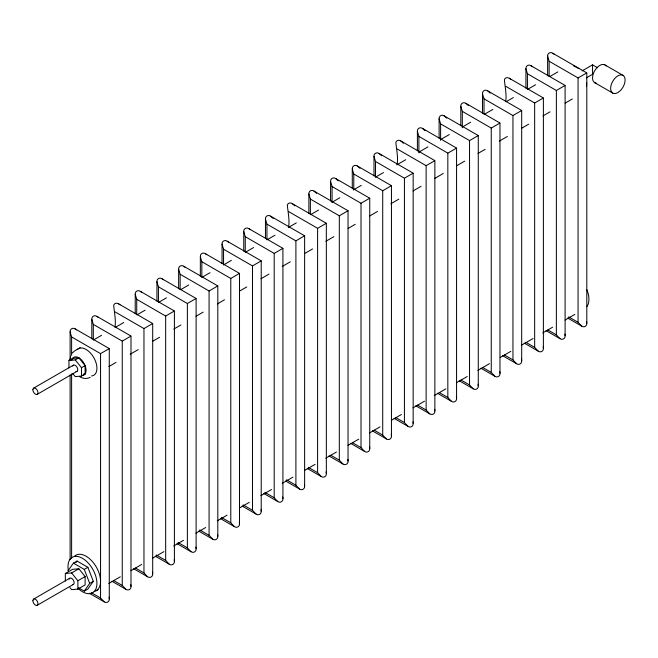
<?xml version="1.0" encoding="UTF-8"?>
<svg xmlns="http://www.w3.org/2000/svg" width="658" height="658" viewBox="0 0 658 658"><rect width="100%" height="100%" fill="white"/><g stroke="black" fill="none" stroke-linecap="round" stroke-linejoin="round"><path stroke-width="0.99" d="M70.11 360.609L70.11 331.887C69.723 329.033 72.948 327.174 75.226 328.934L109.286 348.592L109.286 598.87C109.664 601.725 106.448 603.583 104.17 601.823L89.323 593.253M70.11 359.901L70.636 356.241M91.816 338.845L91.816 319.352C91.429 316.498 94.653 314.639 96.932 316.399L130.991 336.065L130.991 586.344C131.37 589.198 128.154 591.057 125.875 589.297L111.901 581.228M135.227 313.784L135.227 294.291C134.841 291.436 138.065 289.578 140.343 291.338L174.403 311.004L174.403 561.274C174.781 564.128 171.565 565.995 169.287 564.235L155.313 556.166M156.933 301.249L156.933 281.764C156.546 278.91 159.771 277.043 162.049 278.803L196.109 298.469L196.109 548.747C196.487 551.601 193.271 553.46 190.993 551.7L177.018 543.631M178.639 288.714L178.639 269.229C178.252 266.375 181.476 264.516 183.755 266.276L217.814 285.934L217.814 536.212C218.193 539.067 214.977 540.925 212.69 539.165L198.724 531.105M115.018 327.248C116.055 319.698 114.311 312.608 113.694 305.394C114.155 303.116 116.927 302.655 118.637 303.873L152.697 323.53L152.697 573.809C153.075 576.663 149.859 578.522 147.581 576.762L133.607 568.693M200.345 276.187L200.345 256.694C199.958 253.84 203.182 251.981 205.461 253.741L239.512 273.407L239.512 523.686C239.899 526.54 236.683 528.399 234.396 526.639L220.43 518.57M222.05 263.652L222.05 244.167C221.664 241.313 224.888 239.454 227.166 241.215L261.218 260.872L261.218 511.151C261.604 514.005 258.388 515.864 256.102 514.104L242.136 506.035M243.756 251.126L243.756 231.632C243.37 228.778 246.594 226.92 248.872 228.68L282.924 248.346L282.924 498.616C283.31 501.47 280.086 503.337 277.808 501.577L263.842 493.508M265.462 238.591L265.462 219.106C265.075 216.252 268.299 214.393 270.578 216.145L304.629 235.811L304.629 486.089C305.016 488.943 301.792 490.802 299.513 489.042L285.547 480.973M308.873 213.529L308.873 194.036C308.487 191.182 311.711 189.323 313.989 191.083L348.041 210.749L348.041 461.028C348.427 463.882 345.203 465.741 342.925 463.98L328.959 455.912M330.579 200.994L330.579 181.509C330.193 178.655 333.417 176.796 335.695 178.557L369.747 198.214L369.747 448.493C370.133 451.347 366.909 453.206 364.631 451.446L350.665 443.377M352.285 188.468L352.285 168.974C351.898 166.12 355.123 164.261 357.401 166.022L391.452 185.688L391.452 435.958C391.839 438.812 388.615 440.679 386.336 438.919L372.37 430.85M288.665 226.994C289.701 219.443 287.957 212.353 287.34 205.14C287.801 202.861 290.573 202.401 292.284 203.618L326.335 223.276L326.335 473.554C326.722 476.408 323.497 478.267 321.219 476.507L307.253 468.447M373.991 175.933L373.991 156.448C373.604 153.594 376.828 151.735 379.107 153.487L413.158 173.153L413.158 423.431C413.545 426.285 410.321 428.144 408.042 426.384L394.076 418.315M417.402 150.871L417.402 131.378C417.016 128.524 420.24 126.665 422.518 128.425L456.57 148.091L456.57 398.37C456.956 401.224 453.732 403.083 451.454 401.322L437.48 393.254M439.108 138.336L439.108 118.851C438.721 115.997 441.937 114.138 444.224 115.898L478.276 135.556L478.276 385.835C478.662 388.689 475.438 390.548 473.16 388.788L459.185 380.719M460.814 125.81L460.814 106.316C460.427 103.462 463.643 101.603 465.93 103.364L499.981 123.03L499.981 373.3C500.368 376.154 497.144 378.021 494.865 376.261L480.891 368.192M397.193 164.336C398.23 156.785 396.486 149.695 395.869 142.482C396.33 140.203 399.102 139.743 400.812 140.96L434.864 160.618L434.864 410.896C435.251 413.75 432.026 415.609 429.748 413.849L415.782 405.789M482.511 113.275L482.511 93.79C482.133 90.936 485.349 89.077 487.627 90.829L521.687 110.495L521.687 360.773C522.074 363.627 518.849 365.486 516.571 363.726L502.597 355.657M525.923 88.213L525.923 68.72C525.545 65.866 528.761 64.007 531.039 65.767L565.099 85.433L565.099 335.712C565.485 338.566 562.261 340.425 559.983 338.664L546.008 330.596M547.629 75.678L547.629 56.193C547.25 53.339 550.466 51.48 552.745 53.24L586.804 72.898L586.804 323.177C587.191 326.031 583.967 327.89 581.688 326.129L567.714 318.061M505.722 101.677C506.759 94.127 505.015 87.037 504.398 79.824C504.85 77.545 507.631 77.085 509.333 78.302L543.393 97.96L543.393 348.238C543.779 351.092 540.555 352.951 538.277 351.191L524.303 343.131M586.582 86.033L586.64 82.653M67.988 570.856L73.416 563.133L77.035 561.044L87.884 567.311L93.313 581.302L87.884 589.017L84.273 591.106L78.425 587.734M75.95 562.59L77.035 561.044M84.273 591.106L89.694 583.383L93.313 581.302M72.232 353.058L74.79 350.788L80.186 347.671M93.526 339.972L101.529 335.35M115.759 327.133L123.77 322.51M137.111 314.804L145.114 310.189M158.455 302.483L166.458 297.86M180.695 289.643L188.698 285.021M202.039 277.322L210.042 272.7M223.391 264.993L231.394 260.371M245.623 252.154L253.626 247.54M266.967 239.833L274.978 235.21M288.319 227.512L296.322 222.889M310.551 214.673L318.562 210.05M331.903 202.343L339.906 197.721M353.247 190.022L361.25 185.4M375.488 177.183L383.491 172.561M396.832 164.862L405.731 159.721M419.072 152.023L427.963 146.882M440.416 139.693L449.307 134.561M462.656 126.854L470.659 122.232M484.888 114.015L492.891 109.401M506.232 101.694L513.355 97.59M527.584 89.373L535.587 84.75M549.817 76.534L557.828 71.911M68.958 367.888L68.958 360.461L72.577 358.371L78.845 357.812L85.112 365.609L85.112 373.966L81.493 376.055L75.226 376.615L72.717 373.497M68.958 360.461L75.226 359.901L78.845 357.812M582.108 70.883L592.545 64.862L597.604 67.782M33.64 388.13L73.433 365.157M109.105 348.699L100.551 353.634L71.607 336.929L70.11 331.887M130.81 336.164L122.256 341.107L93.313 324.394L91.816 319.352M152.516 323.629L143.962 328.572L115.018 311.867M174.222 311.102L165.668 316.046L136.724 299.332L135.227 294.291M195.928 298.567L187.374 303.511L158.43 286.806L156.933 281.764M391.28 185.786L382.717 190.73L353.782 174.016L352.285 168.974M412.985 173.251L404.423 178.195L375.488 161.49L373.991 156.448M434.691 160.725L426.129 165.668L397.193 148.955M456.397 148.19L447.835 153.133L418.899 136.42L417.402 131.378M478.103 135.655L469.541 140.598L440.605 123.893L439.108 118.851M499.809 123.128L491.246 128.071L462.311 111.358L460.814 106.316M521.514 110.593L512.952 115.537L484.017 98.832L482.511 93.79M543.22 98.067L534.658 103.01L505.722 86.297M564.926 85.532L556.364 90.475L527.428 73.762L525.923 68.72M586.632 73.005L578.069 77.94L549.134 61.235L547.629 56.193M178.639 269.229L180.136 274.271L209.079 290.976L217.814 285.934M200.345 256.694L201.841 261.736L230.785 278.449L239.512 273.407M222.05 244.167L223.547 249.209L252.491 265.914L261.218 260.872M243.756 231.632L245.253 236.674L274.197 253.388L282.924 248.346M265.462 219.106L266.959 224.148L295.903 240.853L304.629 235.811M288.665 211.613L317.608 228.318L326.335 223.276M308.873 194.036L310.37 199.078L339.314 215.791L348.041 210.749M330.579 181.509L332.076 186.551L361.012 203.256L369.747 198.214M81.493 376.055L81.493 367.699L85.112 365.609M37.226 394.331L77.019 371.359M586.327 77.899L592.545 74.313L592.545 64.862M108.874 366.555L115.989 362.443M130.218 354.226L138.229 349.612M152.459 341.395L159.573 337.283M173.802 329.066L180.917 324.962M196.043 316.227L203.157 312.122M217.387 303.906L224.501 299.793M239.627 291.066L246.742 286.954M260.971 278.745L268.974 274.123M282.315 266.416L290.326 261.794M304.555 253.577L312.558 248.954M325.899 241.256L333.91 236.633M348.14 228.416L355.254 224.304M369.483 216.087L377.495 211.473M390.836 203.766L398.838 199.144M413.068 190.927L421.079 186.304M434.42 178.606L443.311 173.465M456.652 165.767L464.655 161.144M478.004 153.437L485.119 149.333M499.348 141.116L507.351 136.494M521.588 128.277L528.703 124.173M542.932 115.956L550.047 111.844M565.164 103.117L572.287 99.004M65.339 581.113L65.339 573.505L72.577 569.326L78.845 568.767L85.112 576.564L85.112 584.913L77.874 589.091L71.607 589.65L69.929 587.561M65.339 573.505L71.607 572.945L78.845 568.767M73.416 563.133L84.273 569.4L87.884 567.311M33.64 599.084L69.814 578.193M77.874 589.091L77.874 580.743L85.112 576.564M37.226 605.286L73.4 584.403M96.315 590.67L98.091 589.642M108.759 583.473L120.324 576.803M131 570.642L141.676 564.474M152.343 558.313L163.908 551.634M173.696 545.992L183.475 540.341M195.928 533.153L205.715 527.502M217.28 520.823L227.059 515.181M239.512 507.992L249.3 502.342M260.864 495.663L271.532 489.503M282.208 483.342L292.884 477.173M304.448 470.503L315.116 464.342M325.792 458.174L336.468 452.013M348.033 445.334L358.7 439.174M369.377 433.013L380.053 426.853M391.609 420.174L401.396 414.524M412.961 407.853L424.525 401.174M434.305 395.524L445.869 388.853M456.545 382.685L467.213 376.524M477.889 370.364L489.453 363.685M500.129 357.524L510.797 351.364M521.473 345.203L533.038 338.525M542.825 332.874L552.605 327.223M565.058 320.035L574.845 314.392M90.138 377.371C86.897 379.09 83.023 378.646 79.906 376.87M83.319 374.122L85.112 373.966M573.579 65.874L578.917 68.629M604.891 64.903L622.978 75.349A10.232 5.906 -60 0 1 619.737 91.199A10.232 5.906 -60 0 1 610.879 86.083A10.232 5.906 -60 0 1 622.978 75.349M594.659 82.628L612.746 93.074M568.709 316.909L578.069 322.313L581.688 326.129M547.851 329.929L556.364 334.848L559.983 338.664M526.145 342.464L534.658 347.375L538.277 351.191M504.439 354.991L512.952 359.91L516.571 363.726M482.733 367.526L491.246 372.436L494.865 376.261M461.028 380.053L469.541 384.971L473.16 388.788M439.322 392.587L447.835 397.498L451.454 401.322M417.624 405.122L426.129 410.033L429.748 413.849M395.919 417.649L404.423 422.568L408.042 426.384M374.213 430.184L382.717 435.094L386.336 438.919M352.507 442.711L361.012 447.629L364.631 451.446M330.801 455.246L339.314 460.156L342.925 463.98M308.24 467.287L317.608 472.691L321.219 476.507M286.534 479.814L295.903 485.226L299.513 489.042M264.829 492.349L274.197 497.752L277.808 501.577M243.123 504.883L252.491 510.287L256.102 514.104M221.417 517.41L230.785 522.814L234.396 526.639M199.711 529.945L209.079 535.349L212.69 539.165M178.005 542.472L187.374 547.884L190.993 551.7M156.3 555.007L165.668 560.41L169.287 564.235M135.449 568.027L143.962 572.945L147.581 576.762M113.744 580.562L122.256 585.472L125.875 589.297M91.182 592.603L100.551 598.007L104.17 601.823M552.745 53.24L554.069 54.203M531.039 65.767L532.363 66.738M509.333 78.302L510.657 79.264M487.627 90.829L490.194 93.099M465.93 103.364L468.488 105.634M444.224 115.898L446.782 118.16M422.518 128.425L425.076 130.695M400.812 140.96L403.37 143.23M379.107 153.487L381.665 155.757M357.401 166.022L359.959 168.292M335.695 178.557L338.253 180.818M313.989 191.083L316.547 193.353M292.284 203.618L294.842 205.888M270.578 216.145L273.136 218.415M248.872 228.68L250.196 229.642M227.166 241.215L228.491 242.177M205.461 253.741L206.785 254.712M183.755 266.276L185.079 267.238M162.049 278.803L163.373 279.773M140.343 291.338L141.667 292.3M118.637 303.873L119.962 304.835M96.932 316.399L98.256 317.37M75.226 328.934L76.55 329.897M75.226 359.901L81.493 367.699M71.607 572.945L77.874 580.743M84.273 569.4L89.694 583.383M586.632 321.548L586.804 323.177M564.926 334.083L565.099 335.712M543.22 346.61L543.393 348.238M521.514 359.145L521.687 360.773M499.809 371.671L499.981 373.3M478.103 384.206L478.276 385.835M456.397 396.741L456.57 398.37M434.691 409.268L434.864 410.896M412.985 421.803L413.158 423.431M391.28 434.329L391.452 435.958M369.574 446.864L369.747 448.493M347.868 459.399L348.041 461.028M326.162 471.926L326.335 473.554M304.457 484.461L304.629 486.089M282.751 496.987L282.924 498.616M261.045 509.522L261.218 511.151M239.339 522.057L239.512 523.686M217.634 534.584L217.814 536.212M195.928 547.119L196.109 548.747M174.222 559.645L174.403 561.274M152.516 572.18L152.697 573.809M130.81 584.715L130.991 586.344M109.105 597.242L109.286 598.87M578.069 77.94L578.069 322.313M556.364 90.475L556.364 334.848M549.134 61.235L549.134 76.616M534.658 103.01L534.658 347.375M527.428 73.762L527.428 89.151M512.952 115.537L512.952 359.91M491.246 128.071L491.246 372.436M484.017 98.832L484.017 114.212M469.541 140.598L469.541 384.971M462.311 111.358L462.311 127.767M447.835 153.133L447.835 397.498M440.605 123.893L440.605 140.302M426.129 165.668L426.129 410.033M418.899 136.42L418.899 152.829M404.423 178.195L404.423 422.568M382.717 190.73L382.717 435.094M375.488 161.49L375.488 176.87M361.012 203.256L361.012 447.629M353.782 174.016L353.782 189.397M339.314 215.791L339.314 460.156M332.076 186.551L332.076 201.932M317.608 228.318L317.608 472.691M310.37 199.078L310.37 214.467M295.903 240.853L295.903 485.226M274.197 253.388L274.197 497.752M266.959 224.148L266.959 239.528M252.491 265.914L252.491 510.287M245.253 236.674L245.253 252.055M230.785 278.449L230.785 522.814M223.547 249.209L223.547 264.59M209.079 290.976L209.079 535.349M201.841 261.736L201.841 277.125M187.374 303.511L187.374 547.884M180.136 274.271L180.136 289.652M165.668 316.046L165.668 560.41M158.43 286.806L158.43 302.186M143.962 328.572L143.962 572.945M136.724 299.332L136.724 314.713M122.256 341.107L122.256 585.472M100.551 353.634L100.551 598.007M93.313 324.394L93.313 339.783M71.607 336.929L71.607 355.386M71.607 373.851L71.607 558.436M70.11 374.97L70.11 559.596M74.601 556.142A20.464 11.811 60 0 1 96.644 567.624A20.464 11.811 60 0 1 94.11 591.476M68.481 571.284A20.464 11.811 60 0 1 81.197 557.655A20.464 11.811 60 0 1 96.874 584.814A20.464 11.811 60 0 1 78.713 589.009M69.164 579.13A3.578 2.064 60 0 1 73.153 579.871A3.578 2.064 60 0 1 72.873 584.559M77.183 349.669A15.348 8.858 60 0 1 94.078 358.141A15.348 8.858 60 0 1 91.503 375.981M586.985 289.865A20.464 11.811 60 0 1 586.985 306.57M71.854 359.975A10.232 5.906 60 0 1 83.245 362.081A10.232 5.906 60 0 1 82.464 375.496M72.783 366.087A3.578 2.064 60 0 1 77.019 367.222A3.578 2.064 60 0 1 75.884 371.457M596.156 83.089A10.232 5.906 -60 0 1 594.659 70.809A10.232 5.906 -60 0 1 606.043 65.973M32.9 600.721A3.578 2.064 60 0 0 36.7 605.45A3.578 2.064 60 0 0 36.7 600.384A3.578 2.064 60 0 0 32.9 600.721M32.9 389.775A3.578 2.064 60 0 0 36.7 394.496A3.578 2.064 60 0 0 36.7 389.429A3.578 2.064 60 0 0 32.9 389.775"/></g></svg>
